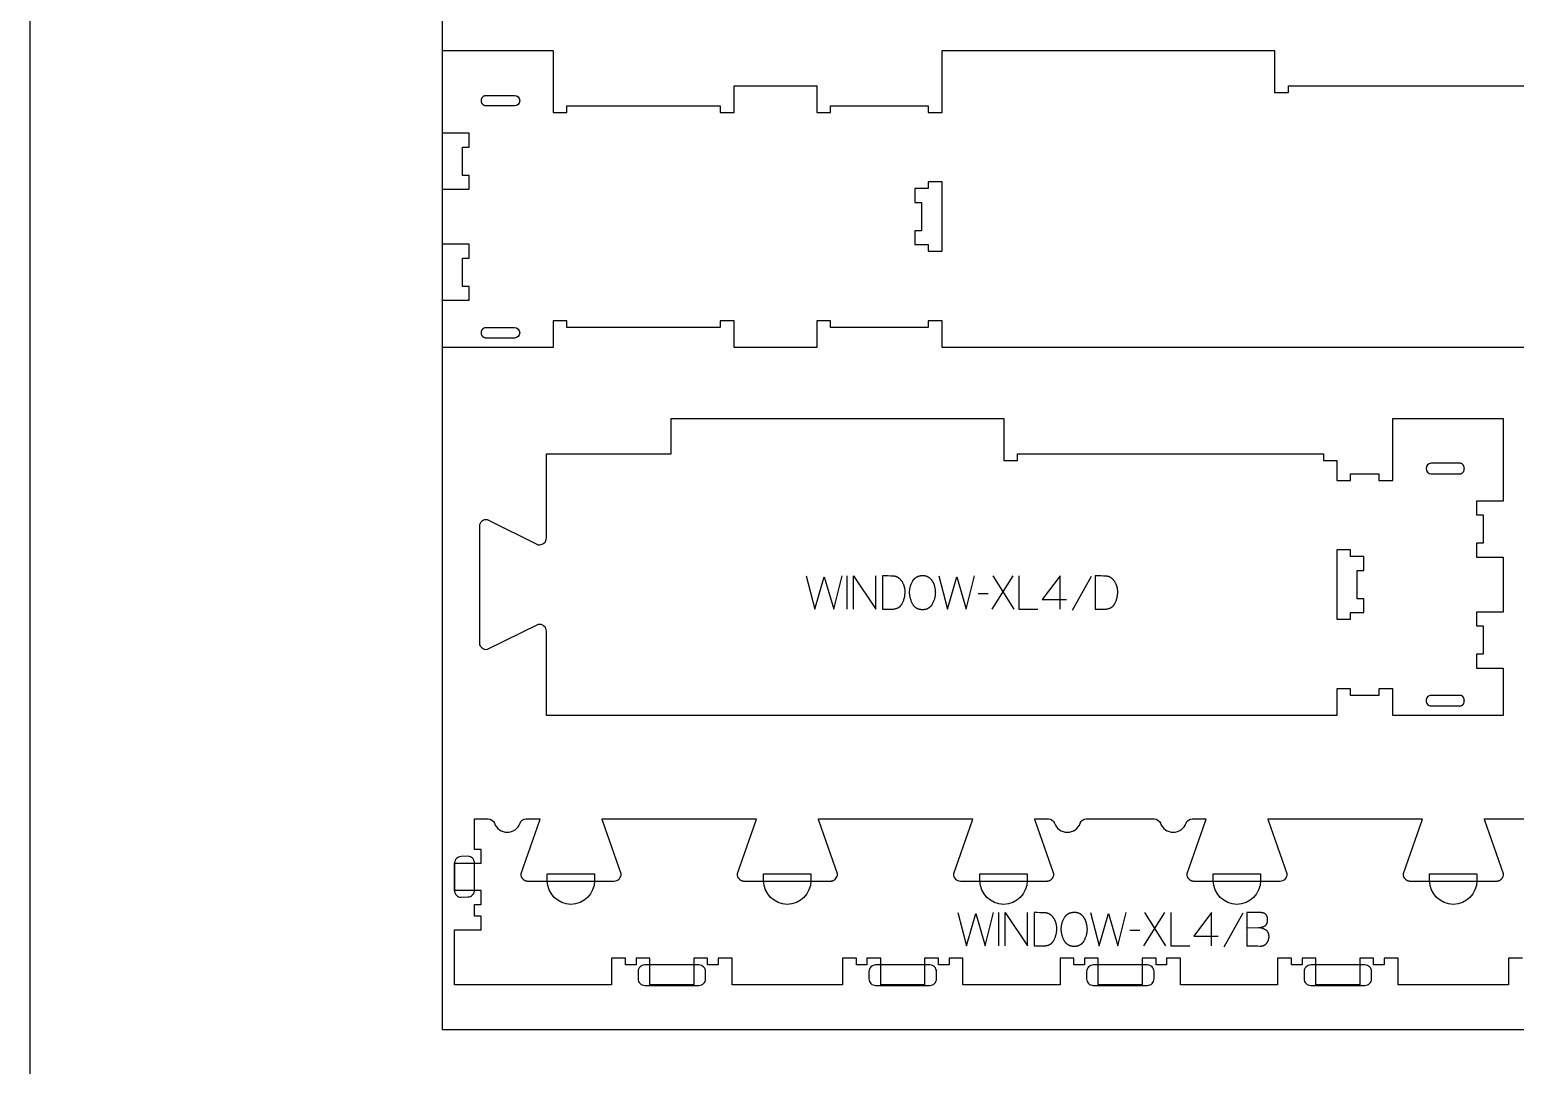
# Model space of a CAD drawing. Extents: x 0 to 4485, y 0 to 8771.
# Drawn here: x 0 to 1338, y 3731 to 4663 of the extents above; entities that cross this region are included whole.
import ezdxf

# ---------------------------------------------------------------- set-up
doc = ezdxf.new("R2010")
doc.units = 0
for name, color, linetype in [('0_SHEET_SPRUCEPLY_2440X122', 1, 'CONTINUOUS'), ('1_ANYTOOL_1MMDEEP_LABELS_S', 2, 'CONTINUOUS'), ('3_ANYTOOL_CUTTHROUGH_INSID', 4, 'CONTINUOUS'), ('4_ANYTOOL_CUTTHROUGH_OUTSI', 5, 'CONTINUOUS'), ('5_ANYTOOL_HALF_MILL_9MM_IN', 3, 'CONTINUOUS'), ('DONOTCUT', 7, 'CONTINUOUS')]:
    doc.layers.add(name, color=color, linetype=linetype)

msp = doc.modelspace()

# ---------------------------------------------------------------- linework, layer by layer
at = {"layer": '0_SHEET_SPRUCEPLY_2440X122'}
msp.add_lwpolyline([(371.7, 4982.6), (371.7, 3762.6), (2811.7, 3762.6), (2811.7, 4982.6)], close=True, dxfattribs=at)
at = {"layer": '1_ANYTOOL_1MMDEEP_LABELS_S', "color": 2}
for points in [[(699.6, 4171.2), (707.3, 4141.2), (715.8, 4170.3), (724.3, 4141.2), (731.8, 4171.2)], [(736.1, 4171.2), (736.1, 4141.2)], [(742.1, 4141.2), (742.1, 4171.2), (762.2, 4141.2), (762.2, 4171.2)], [(819, 4171.2), (826.7, 4141.2), (835.2, 4170.3), (843.7, 4141.2), (851.2, 4171.2)], [(885.7, 4171.2), (866.8, 4141.2)], [(887, 4141.2), (868, 4171.2)], [(891.2, 4171.2), (891.2, 4141.2), (908.3, 4141.2)], [(928.2, 4141.2), (928.2, 4171.3), (912.2, 4149.9)], [(956.4, 4170.8), (939.2, 4140)], [(863.4, 4155.1), (854.6, 4155)], [(912.2, 4149.9), (934, 4149.9)], [(836.2, 3868), (844, 3838), (852.4, 3867.1), (860.9, 3838), (868.4, 3868)], [(872.8, 3868), (872.8, 3838)], [(878.8, 3838), (878.8, 3868), (898.8, 3838), (898.8, 3868)], [(955.6, 3868), (963.4, 3838), (971.8, 3867.1), (980.3, 3838), (987.8, 3868)], [(1022.3, 3868), (1003.4, 3838)], [(1023.6, 3838), (1004.6, 3868)], [(1027.9, 3868), (1027.9, 3838), (1045, 3838)], [(1064.8, 3838), (1064.8, 3868.1), (1048.8, 3846.7)], [(1096.4, 3854.3), (1107, 3854.5), (1107.4, 3854.5), (1107.8, 3854.5), (1108.1, 3854.6), (1108.5, 3854.7), (1108.9, 3854.7), (1109.3, 3854.8), (1109.6, 3854.9), (1110, 3855), (1110.4, 3855.1), (1110.7, 3855.2), (1111.1, 3855.3), (1111.4, 3855.4), (1111.7, 3855.6), (1112.1, 3855.7), (1112.4, 3855.9), (1112.7, 3856), (1112.8, 3856.1), (1112.8, 3856.1), (1112.9, 3856.2), (1113, 3856.2), (1113.1, 3856.3), (1113.1, 3856.3), (1113.2, 3856.4), (1113.3, 3856.4), (1113.3, 3856.5), (1113.4, 3856.5), (1113.5, 3856.6), (1113.5, 3856.6), (1113.6, 3856.7), (1113.7, 3856.8), (1113.7, 3856.8), (1113.8, 3856.9), (1113.8, 3857), (1113.9, 3857), (1114, 3857.1), (1114, 3857.2), (1114.1, 3857.2), (1114.1, 3857.3), (1114.2, 3857.4), (1114.2, 3857.4), (1114.3, 3857.5), (1114.3, 3857.6), (1114.4, 3857.7), (1114.4, 3857.8), (1114.4, 3857.8), (1114.5, 3857.9), (1114.5, 3858), (1114.6, 3858.1), (1114.6, 3858.2), (1114.6, 3858.3), (1114.7, 3858.4), (1114.8, 3858.6), (1114.8, 3858.8), (1114.9, 3859), (1115, 3859.2), (1115, 3859.4), (1115, 3859.6), (1115.1, 3859.9), (1115.1, 3860.1), (1115.1, 3860.3), (1115.2, 3860.5), (1115.2, 3860.8), (1115.2, 3861), (1115.2, 3861.3), (1115.2, 3861.5), (1115.2, 3861.9), (1115.2, 3862.1), (1115.2, 3862.3), (1115.2, 3862.5), (1115.1, 3862.7), (1115.1, 3862.9), (1115.1, 3863.1), (1115.1, 3863.2), (1115, 3863.4), (1115, 3863.6), (1115, 3863.7), (1114.9, 3863.9), (1114.9, 3864.1), (1114.8, 3864.2), (1114.8, 3864.4), (1114.7, 3864.5), (1114.7, 3864.7), (1114.6, 3864.8), (1114.5, 3865), (1114.5, 3865.1), (1114.4, 3865.2), (1114.3, 3865.4), (1114.3, 3865.5), (1114.2, 3865.6), (1114.1, 3865.7), (1114, 3865.9), (1113.9, 3866), (1113.8, 3866.1), (1113.7, 3866.2), (1113.6, 3866.3), (1113.5, 3866.4), (1113.4, 3866.5), (1113.3, 3866.6), (1113.2, 3866.7), (1113.1, 3866.8), (1113, 3866.9), (1112.8, 3866.9), (1112.7, 3867), (1112.6, 3867.1), (1112.5, 3867.2), (1112.3, 3867.3), (1112.2, 3867.3), (1112, 3867.4), (1111.9, 3867.4), (1111.7, 3867.5), (1111.6, 3867.6), (1111.4, 3867.6), (1111.3, 3867.7), (1111.1, 3867.7), (1111, 3867.7), (1110.8, 3867.8), (1110.6, 3867.8), (1110.4, 3867.9), (1110.3, 3867.9), (1110.1, 3867.9), (1109.9, 3867.9), (1109.7, 3868), (1109.5, 3868), (1109.3, 3868), (1108.9, 3868), (1108.5, 3868), (1096.4, 3868)], [(1096.4, 3868), (1096.4, 3838), (1106.1, 3838), (1108.6, 3837.9), (1108.9, 3837.9), (1109.1, 3837.9), (1109.3, 3837.9), (1109.5, 3837.9), (1109.8, 3838), (1110, 3838), (1110.2, 3838), (1110.4, 3838), (1110.6, 3838.1), (1110.8, 3838.1), (1111, 3838.2), (1111.2, 3838.2), (1111.4, 3838.3), (1111.6, 3838.4), (1111.7, 3838.4), (1111.9, 3838.5), (1112.1, 3838.6), (1112.3, 3838.7), (1112.5, 3838.8), (1112.6, 3838.9), (1112.8, 3839), (1112.9, 3839.1), (1113.1, 3839.2), (1113.3, 3839.3), (1113.4, 3839.5), (1113.6, 3839.6), (1113.7, 3839.7), (1113.9, 3839.9), (1114, 3840), (1114.1, 3840.2), (1114.3, 3840.4), (1114.4, 3840.5), (1114.5, 3840.7), (1114.7, 3840.9), (1114.8, 3841), (1114.9, 3841.2), (1115, 3841.4), (1115.1, 3841.6), (1115.2, 3841.7), (1115.3, 3841.9), (1115.4, 3842.1), (1115.5, 3842.3), (1115.6, 3842.5), (1115.7, 3842.6), (1115.7, 3842.8), (1115.8, 3843), (1115.9, 3843.2), (1116, 3843.4), (1116, 3843.6), (1116.1, 3843.8), (1116.1, 3844), (1116.2, 3844.2), (1116.2, 3844.3), (1116.3, 3844.5), (1116.3, 3844.7), (1116.4, 3844.9), (1116.4, 3845.1), (1116.4, 3845.3), (1116.4, 3845.5), (1116.5, 3845.7), (1116.5, 3845.9), (1116.5, 3846.1), (1116.5, 3846.3), (1116.5, 3846.5), (1116.5, 3846.8), (1116.5, 3847), (1116.5, 3847.3), (1116.4, 3847.5), (1116.4, 3847.8), (1116.4, 3848), (1116.3, 3848.2), (1116.3, 3848.4), (1116.3, 3848.7), (1116.2, 3848.9), (1116.1, 3849.1), (1116.1, 3849.3), (1116, 3849.5), (1115.9, 3849.7), (1115.8, 3849.9), (1115.8, 3850), (1115.7, 3850.1), (1115.7, 3850.2), (1115.6, 3850.3), (1115.6, 3850.4), (1115.5, 3850.5), (1115.5, 3850.6), (1115.4, 3850.7), (1115.3, 3850.7), (1115.3, 3850.8), (1115.2, 3850.9), (1115.2, 3851), (1115.1, 3851.1), (1115, 3851.1), (1115, 3851.2), (1114.9, 3851.3), (1114.8, 3851.4), (1114.8, 3851.4), (1114.7, 3851.5), (1114.6, 3851.6), (1114.6, 3851.6), (1114.5, 3851.7), (1114.4, 3851.8), (1114.3, 3851.9), (1114.1, 3852), (1113.9, 3852.2), (1113.7, 3852.3), (1113.6, 3852.4), (1113.2, 3852.6), (1112.8, 3852.8), (1112.4, 3853), (1112.1, 3853.2), (1111.7, 3853.4), (1111.3, 3853.5), (1110.9, 3853.7), (1110.5, 3853.8), (1110, 3853.9), (1109.6, 3854), (1109.2, 3854.1), (1108.8, 3854.2), (1108.3, 3854.3), (1107.9, 3854.4), (1107.4, 3854.4), (1107, 3854.5)], [(1093, 3867.5), (1075.8, 3836.8)], [(1000, 3851.9), (991.2, 3851.8)], [(1048.8, 3846.7), (1070.6, 3846.7)]]:
    msp.add_lwpolyline(points, dxfattribs=at)
for points in [[(768.2, 4171.2), (768.2, 4141.2), (776.8, 4141.3), (777.2, 4141.3), (777.6, 4141.4), (778, 4141.4), (778.4, 4141.4), (778.7, 4141.5), (779.1, 4141.5), (779.5, 4141.6), (779.8, 4141.7), (780.2, 4141.8), (780.5, 4141.9), (780.9, 4142), (781.2, 4142.1), (781.5, 4142.2), (781.7, 4142.3), (781.8, 4142.3), (782, 4142.4), (782.1, 4142.5), (782.3, 4142.6), (782.4, 4142.6), (782.5, 4142.7), (782.7, 4142.8), (782.8, 4142.9), (783, 4143), (783.1, 4143.1), (783.2, 4143.1), (783.4, 4143.2), (783.5, 4143.3), (783.6, 4143.4), (783.8, 4143.5), (783.9, 4143.6), (784, 4143.7), (784.1, 4143.8), (784.2, 4144), (784.4, 4144.1), (784.5, 4144.2), (784.6, 4144.3), (784.7, 4144.4), (784.8, 4144.5), (784.9, 4144.7), (785, 4144.8), (785.1, 4144.9), (785.2, 4145.1), (785.3, 4145.2), (785.4, 4145.3), (785.5, 4145.5), (785.7, 4145.8), (785.9, 4146), (786, 4146.3), (786.3, 4147), (786.6, 4147.6), (786.9, 4148.2), (787.2, 4148.9), (787.4, 4149.5), (787.6, 4150.1), (787.8, 4150.8), (788, 4151.5), (788.1, 4152.1), (788.3, 4152.8), (788.4, 4153.5), (788.5, 4154.2), (788.5, 4154.8), (788.6, 4155.5), (788.6, 4156.2), (788.6, 4156.9), (788.6, 4157.5), (788.6, 4158.1), (788.6, 4158.7), (788.5, 4159.3), (788.4, 4159.9), (788.3, 4160.1), (788.3, 4160.4), (788.2, 4160.7), (788.2, 4161), (788.1, 4161.3), (788, 4161.5), (787.9, 4161.8), (787.9, 4162.1), (787.8, 4162.4), (787.7, 4162.6), (787.6, 4162.9), (787.5, 4163.2), (787.4, 4163.4), (787.2, 4163.7), (787, 4164.2), (786.7, 4164.7), (786.5, 4165.3), (786.2, 4165.8), (786, 4166.1), (785.8, 4166.4), (785.6, 4166.7), (785.4, 4166.9), (785.1, 4167.2), (784.9, 4167.5), (784.7, 4167.7), (784.5, 4168), (784.3, 4168.2), (784.1, 4168.4), (783.8, 4168.6), (783.6, 4168.8), (783.4, 4169), (783.1, 4169.2), (782.9, 4169.4), (782.6, 4169.5), (782.4, 4169.7), (782.1, 4169.9), (781.9, 4170), (781.6, 4170.1), (781.4, 4170.2), (781.1, 4170.4), (780.8, 4170.5), (780.5, 4170.6), (780.3, 4170.6), (780, 4170.7), (779.7, 4170.8), (779.4, 4170.8), (779.1, 4170.9), (778.8, 4170.9), (778.5, 4170.9), (778.2, 4171), (775.8, 4171.1), (773.3, 4171.2), (770.8, 4171.2)], [(804.7, 4171.6), (805.1, 4171.6), (805.4, 4171.6), (805.8, 4171.5), (806.2, 4171.5), (806.3, 4171.5), (806.5, 4171.4), (806.7, 4171.4), (806.8, 4171.4), (807, 4171.3), (807.2, 4171.3), (807.3, 4171.3), (807.5, 4171.2), (807.6, 4171.2), (807.8, 4171.1), (808, 4171.1), (808.1, 4171), (808.3, 4171), (808.4, 4170.9), (808.6, 4170.8), (808.7, 4170.8), (808.8, 4170.7), (809, 4170.6), (809.1, 4170.5), (809.3, 4170.5), (809.4, 4170.4), (809.5, 4170.3), (809.7, 4170.2), (809.8, 4170.1), (810.1, 4169.9), (810.3, 4169.7), (810.6, 4169.5), (810.8, 4169.3), (811, 4169.1), (811.3, 4168.9), (811.5, 4168.7), (811.7, 4168.4), (811.9, 4168.2), (812.1, 4168), (812.3, 4167.7), (812.5, 4167.4), (812.7, 4167.2), (812.9, 4166.9), (813.1, 4166.6), (813.3, 4166.4), (813.4, 4166.1), (813.6, 4165.8), (813.7, 4165.5), (813.9, 4165.2), (814, 4164.9), (814.2, 4164.6), (814.3, 4164.3), (814.4, 4164), (814.5, 4163.7), (814.7, 4163.3), (814.8, 4163), (814.9, 4162.7), (815, 4162.4), (815.1, 4162), (815.2, 4161.7), (815.2, 4161.3), (815.4, 4160.7), (815.5, 4160), (815.6, 4159.3), (815.7, 4158.7), (815.8, 4158), (815.8, 4157.4), (815.8, 4156.7), (815.9, 4156.1), (815.8, 4155.4), (815.8, 4154.8), (815.8, 4154.2), (815.7, 4153.5), (815.6, 4152.9), (815.5, 4152.3), (815.3, 4151.6), (815.2, 4151), (815, 4150.3), (814.8, 4149.7), (814.5, 4149.1), (814.3, 4148.4), (814, 4147.8), (813.7, 4147.2), (813.4, 4146.5), (813.1, 4145.9), (812.9, 4145.6), (812.7, 4145.3), (812.5, 4145), (812.3, 4144.7), (812.1, 4144.4), (811.9, 4144.1), (811.7, 4143.9), (811.5, 4143.6), (811.4, 4143.5), (811.3, 4143.4), (811.2, 4143.3), (811, 4143.2), (810.9, 4143.1), (810.8, 4143), (810.7, 4142.9), (810.6, 4142.8), (810.4, 4142.7), (810.3, 4142.6), (810.2, 4142.5), (810.1, 4142.4), (809.9, 4142.3), (809.8, 4142.2), (809.7, 4142.1), (809.5, 4142.1), (809.4, 4142), (809.3, 4141.9), (809.1, 4141.8), (809, 4141.8), (808.8, 4141.7), (808.7, 4141.6), (808.5, 4141.6), (808.4, 4141.5), (808.2, 4141.4), (808.1, 4141.4), (807.9, 4141.3), (807.8, 4141.3), (807.5, 4141.2), (807.1, 4141.1), (806.8, 4141), (806.5, 4141), (806.2, 4140.9), (805.8, 4140.9), (805.5, 4140.8), (805.1, 4140.8), (804.7, 4140.8), (804.4, 4140.8), (804, 4140.8), (803.6, 4140.8), (803.2, 4140.8), (802.9, 4140.9), (802.5, 4140.9), (802.2, 4141), (801.8, 4141), (801.5, 4141.1), (801.2, 4141.2), (800.8, 4141.3), (800.7, 4141.3), (800.5, 4141.4), (800.4, 4141.4), (800.2, 4141.5), (800.1, 4141.6), (799.9, 4141.6), (799.8, 4141.7), (799.6, 4141.8), (799.5, 4141.8), (799.3, 4141.9), (799.2, 4142), (799, 4142.1), (798.9, 4142.2), (798.8, 4142.2), (798.6, 4142.3), (798.5, 4142.4), (798.4, 4142.5), (798.2, 4142.6), (798.1, 4142.7), (798, 4142.8), (797.9, 4142.9), (797.7, 4143), (797.6, 4143.1), (797.5, 4143.2), (797.4, 4143.3), (797.3, 4143.5), (797.1, 4143.6), (797, 4143.7), (796.9, 4143.8), (796.8, 4143.9), (796.6, 4144.2), (796.4, 4144.5), (796.2, 4144.7), (796, 4145), (795.8, 4145.3), (795.6, 4145.6), (795.4, 4146), (795.1, 4146.6), (794.8, 4147.3), (794.5, 4147.9), (794.2, 4148.6), (794, 4149.2), (793.7, 4149.9), (793.5, 4150.5), (793.4, 4151.2), (793.2, 4151.8), (793.1, 4152.5), (792.9, 4153.1), (792.8, 4153.8), (792.8, 4154.4), (792.7, 4155.1), (792.7, 4155.7), (792.7, 4156.4), (792.7, 4157.1), (792.7, 4157.8), (792.8, 4158.4), (792.8, 4159.1), (792.9, 4159.8), (793.1, 4160.4), (793.2, 4161.1), (793.4, 4161.8), (793.6, 4162.4), (793.8, 4163), (794, 4163.7), (794.3, 4164.3), (794.6, 4164.9), (794.9, 4165.6), (795.2, 4166.2), (795.6, 4166.8), (795.7, 4167.1), (795.9, 4167.4), (796.1, 4167.6), (796.3, 4167.9), (796.5, 4168.2), (796.8, 4168.4), (797, 4168.6), (797.2, 4168.9), (797.3, 4169), (797.5, 4169.1), (797.6, 4169.2), (797.7, 4169.3), (797.8, 4169.4), (797.9, 4169.5), (798.1, 4169.6), (798.2, 4169.7), (798.3, 4169.8), (798.5, 4169.9), (798.6, 4170), (798.7, 4170.1), (798.9, 4170.1), (799, 4170.2), (799.2, 4170.3), (799.3, 4170.4), (799.4, 4170.5), (799.6, 4170.5), (799.9, 4170.7), (800.2, 4170.8), (800.5, 4170.9), (800.8, 4171), (801.1, 4171.1), (801.5, 4171.2), (801.8, 4171.3), (802.1, 4171.4), (802.5, 4171.4), (802.8, 4171.5), (803.2, 4171.5), (803.6, 4171.5), (803.9, 4171.6), (804.3, 4171.6)], [(959.8, 4171.2), (959.8, 4141.2), (968.3, 4141.3), (968.7, 4141.3), (969.2, 4141.4), (969.5, 4141.4), (969.9, 4141.4), (970.3, 4141.5), (970.7, 4141.5), (971.1, 4141.6), (971.4, 4141.7), (971.8, 4141.8), (972.1, 4141.9), (972.4, 4142), (972.8, 4142.1), (973.1, 4142.2), (973.2, 4142.3), (973.4, 4142.3), (973.5, 4142.4), (973.7, 4142.5), (973.8, 4142.6), (974, 4142.6), (974.1, 4142.7), (974.3, 4142.8), (974.4, 4142.9), (974.5, 4143), (974.7, 4143.1), (974.8, 4143.1), (974.9, 4143.2), (975.1, 4143.3), (975.2, 4143.4), (975.3, 4143.5), (975.4, 4143.6), (975.6, 4143.7), (975.7, 4143.8), (975.8, 4144), (975.9, 4144.1), (976, 4144.2), (976.1, 4144.3), (976.3, 4144.4), (976.4, 4144.5), (976.5, 4144.7), (976.6, 4144.8), (976.7, 4144.9), (976.8, 4145.1), (976.9, 4145.2), (977, 4145.3), (977.1, 4145.5), (977.3, 4145.8), (977.4, 4146), (977.6, 4146.3), (977.9, 4147), (978.2, 4147.6), (978.5, 4148.2), (978.7, 4148.9), (979, 4149.5), (979.2, 4150.1), (979.4, 4150.8), (979.6, 4151.5), (979.7, 4152.1), (979.8, 4152.8), (980, 4153.5), (980, 4154.2), (980.1, 4154.8), (980.2, 4155.5), (980.2, 4156.2), (980.2, 4156.9), (980.2, 4157.5), (980.2, 4158.1), (980.1, 4158.7), (980.1, 4159.3), (980, 4159.9), (979.9, 4160.1), (979.9, 4160.4), (979.8, 4160.7), (979.7, 4161), (979.7, 4161.3), (979.6, 4161.5), (979.5, 4161.8), (979.4, 4162.1), (979.3, 4162.4), (979.2, 4162.6), (979.1, 4162.9), (979, 4163.2), (978.9, 4163.4), (978.8, 4163.7), (978.6, 4164.2), (978.3, 4164.7), (978, 4165.3), (977.7, 4165.8), (977.5, 4166.1), (977.3, 4166.4), (977.1, 4166.7), (976.9, 4166.9), (976.7, 4167.2), (976.5, 4167.5), (976.3, 4167.7), (976.1, 4168), (975.9, 4168.2), (975.6, 4168.4), (975.4, 4168.6), (975.2, 4168.8), (974.9, 4169), (974.7, 4169.2), (974.4, 4169.4), (974.2, 4169.5), (974, 4169.7), (973.7, 4169.9), (973.4, 4170), (973.2, 4170.1), (972.9, 4170.2), (972.7, 4170.4), (972.4, 4170.5), (972.1, 4170.6), (971.8, 4170.6), (971.6, 4170.7), (971.3, 4170.8), (971, 4170.8), (970.7, 4170.9), (970.4, 4170.9), (970.1, 4170.9), (969.8, 4171), (967.4, 4171.1), (964.9, 4171.2), (962.4, 4171.2)], [(904.9, 3868), (904.9, 3838), (913.4, 3838.1), (913.8, 3838.1), (914.2, 3838.1), (914.6, 3838.2), (915, 3838.2), (915.4, 3838.2), (915.7, 3838.3), (916.1, 3838.4), (916.5, 3838.4), (916.8, 3838.5), (917.1, 3838.6), (917.5, 3838.7), (917.8, 3838.8), (918.1, 3839), (918.3, 3839), (918.4, 3839.1), (918.6, 3839.2), (918.7, 3839.2), (918.9, 3839.3), (919, 3839.4), (919.2, 3839.5), (919.3, 3839.6), (919.4, 3839.6), (919.6, 3839.7), (919.7, 3839.8), (919.9, 3839.9), (920, 3840), (920.1, 3840.1), (920.2, 3840.2), (920.4, 3840.3), (920.5, 3840.4), (920.6, 3840.5), (920.7, 3840.6), (920.9, 3840.7), (921, 3840.8), (921.1, 3841), (921.2, 3841.1), (921.3, 3841.2), (921.4, 3841.3), (921.5, 3841.4), (921.6, 3841.6), (921.7, 3841.7), (921.8, 3841.8), (921.9, 3842), (922, 3842.1), (922.1, 3842.2), (922.3, 3842.5), (922.5, 3842.8), (922.6, 3843.1), (923, 3843.7), (923.3, 3844.4), (923.5, 3845), (923.8, 3845.6), (924, 3846.3), (924.2, 3846.9), (924.4, 3847.6), (924.6, 3848.2), (924.8, 3848.9), (924.9, 3849.6), (925, 3850.2), (925.1, 3850.9), (925.2, 3851.6), (925.2, 3852.3), (925.2, 3853), (925.3, 3853.7), (925.2, 3854.3), (925.2, 3854.9), (925.2, 3855.5), (925.1, 3856.1), (925, 3856.6), (925, 3856.9), (924.9, 3857.2), (924.8, 3857.5), (924.8, 3857.8), (924.7, 3858), (924.6, 3858.3), (924.6, 3858.6), (924.5, 3858.9), (924.4, 3859.1), (924.3, 3859.4), (924.2, 3859.7), (924.1, 3859.9), (924, 3860.2), (923.9, 3860.5), (923.6, 3861), (923.4, 3861.5), (923.1, 3862), (922.8, 3862.5), (922.6, 3862.8), (922.4, 3863.1), (922.2, 3863.4), (922, 3863.7), (921.8, 3864), (921.6, 3864.2), (921.3, 3864.5), (921.1, 3864.7), (920.9, 3865), (920.7, 3865.2), (920.4, 3865.4), (920.2, 3865.6), (920, 3865.8), (919.7, 3866), (919.5, 3866.2), (919.2, 3866.3), (919, 3866.5), (918.7, 3866.6), (918.5, 3866.8), (918.2, 3866.9), (918, 3867), (917.7, 3867.1), (917.4, 3867.2), (917.2, 3867.3), (916.9, 3867.4), (916.6, 3867.5), (916.3, 3867.5), (916, 3867.6), (915.8, 3867.7), (915.5, 3867.7), (915.2, 3867.7), (914.9, 3867.7), (912.4, 3867.8), (909.9, 3867.9), (907.4, 3868)], [(941.3, 3868.4), (941.7, 3868.4), (942.1, 3868.3), (942.4, 3868.3), (942.8, 3868.3), (942.9, 3868.2), (943.1, 3868.2), (943.3, 3868.2), (943.4, 3868.2), (943.6, 3868.1), (943.8, 3868.1), (943.9, 3868), (944.1, 3868), (944.3, 3867.9), (944.4, 3867.9), (944.6, 3867.8), (944.7, 3867.8), (944.9, 3867.7), (945, 3867.7), (945.2, 3867.6), (945.3, 3867.5), (945.5, 3867.5), (945.6, 3867.4), (945.7, 3867.3), (945.9, 3867.2), (946, 3867.1), (946.2, 3867.1), (946.3, 3867), (946.4, 3866.9), (946.7, 3866.7), (946.9, 3866.5), (947.2, 3866.3), (947.4, 3866.1), (947.7, 3865.9), (947.9, 3865.7), (948.1, 3865.4), (948.3, 3865.2), (948.6, 3865), (948.8, 3864.7), (949, 3864.5), (949.2, 3864.2), (949.3, 3864), (949.5, 3863.7), (949.7, 3863.4), (949.9, 3863.1), (950, 3862.8), (950.2, 3862.6), (950.4, 3862.3), (950.5, 3862), (950.6, 3861.7), (950.8, 3861.4), (950.9, 3861.1), (951, 3860.7), (951.2, 3860.4), (951.3, 3860.1), (951.4, 3859.8), (951.5, 3859.5), (951.6, 3859.1), (951.7, 3858.8), (951.8, 3858.5), (951.8, 3858.1), (952, 3857.4), (952.1, 3856.8), (952.2, 3856.1), (952.3, 3855.4), (952.4, 3854.8), (952.4, 3854.1), (952.5, 3853.5), (952.5, 3852.8), (952.5, 3852.2), (952.4, 3851.6), (952.4, 3850.9), (952.3, 3850.3), (952.2, 3849.7), (952.1, 3849), (951.9, 3848.4), (951.8, 3847.7), (951.6, 3847.1), (951.4, 3846.5), (951.2, 3845.8), (950.9, 3845.2), (950.6, 3844.6), (950.4, 3843.9), (950, 3843.3), (949.7, 3842.6), (949.5, 3842.3), (949.3, 3842), (949.2, 3841.7), (949, 3841.5), (948.8, 3841.2), (948.6, 3840.9), (948.3, 3840.7), (948.1, 3840.4), (948, 3840.3), (947.9, 3840.2), (947.8, 3840.1), (947.7, 3840), (947.5, 3839.8), (947.4, 3839.7), (947.3, 3839.6), (947.2, 3839.5), (947.1, 3839.4), (946.9, 3839.3), (946.8, 3839.2), (946.7, 3839.2), (946.5, 3839.1), (946.4, 3839), (946.3, 3838.9), (946.1, 3838.8), (946, 3838.7), (945.9, 3838.7), (945.7, 3838.6), (945.6, 3838.5), (945.4, 3838.5), (945.3, 3838.4), (945.1, 3838.3), (945, 3838.3), (944.9, 3838.2), (944.7, 3838.1), (944.5, 3838.1), (944.4, 3838), (944.1, 3837.9), (943.8, 3837.9), (943.4, 3837.8), (943.1, 3837.7), (942.8, 3837.7), (942.4, 3837.6), (942.1, 3837.6), (941.7, 3837.6), (941.4, 3837.6), (941, 3837.5), (940.6, 3837.6), (940.2, 3837.6), (939.9, 3837.6), (939.5, 3837.6), (939.1, 3837.7), (938.8, 3837.7), (938.4, 3837.8), (938.1, 3837.9), (937.8, 3838), (937.5, 3838.1), (937.3, 3838.1), (937.1, 3838.2), (937, 3838.2), (936.8, 3838.3), (936.7, 3838.3), (936.5, 3838.4), (936.4, 3838.5), (936.2, 3838.5), (936.1, 3838.6), (935.9, 3838.7), (935.8, 3838.8), (935.7, 3838.8), (935.5, 3838.9), (935.4, 3839), (935.3, 3839.1), (935.1, 3839.2), (935, 3839.3), (934.9, 3839.4), (934.7, 3839.5), (934.6, 3839.6), (934.5, 3839.7), (934.4, 3839.8), (934.2, 3839.9), (934.1, 3840), (934, 3840.1), (933.9, 3840.2), (933.8, 3840.3), (933.6, 3840.5), (933.5, 3840.6), (933.4, 3840.7), (933.2, 3841), (933, 3841.2), (932.8, 3841.5), (932.6, 3841.8), (932.4, 3842.1), (932.2, 3842.4), (932, 3842.7), (931.7, 3843.4), (931.4, 3844), (931.1, 3844.7), (930.8, 3845.3), (930.6, 3846), (930.4, 3846.6), (930.2, 3847.3), (930, 3847.9), (929.8, 3848.6), (929.7, 3849.2), (929.6, 3849.9), (929.5, 3850.5), (929.4, 3851.2), (929.3, 3851.8), (929.3, 3852.5), (929.3, 3853.1), (929.3, 3853.8), (929.3, 3854.5), (929.4, 3855.2), (929.5, 3855.9), (929.6, 3856.6), (929.7, 3857.2), (929.8, 3857.9), (930, 3858.5), (930.2, 3859.2), (930.4, 3859.8), (930.7, 3860.5), (930.9, 3861.1), (931.2, 3861.7), (931.5, 3862.3), (931.8, 3862.9), (932.2, 3863.5), (932.4, 3863.8), (932.6, 3864.1), (932.7, 3864.4), (933, 3864.7), (933.2, 3864.9), (933.4, 3865.2), (933.6, 3865.4), (933.8, 3865.6), (933.9, 3865.8), (934.1, 3865.9), (934.2, 3866), (934.3, 3866.1), (934.4, 3866.2), (934.6, 3866.3), (934.7, 3866.4), (934.8, 3866.5), (934.9, 3866.6), (935.1, 3866.7), (935.2, 3866.7), (935.4, 3866.8), (935.5, 3866.9), (935.6, 3867), (935.8, 3867.1), (935.9, 3867.2), (936.1, 3867.2), (936.2, 3867.3), (936.5, 3867.4), (936.8, 3867.6), (937.1, 3867.7), (937.4, 3867.8), (937.7, 3867.9), (938.1, 3868), (938.4, 3868.1), (938.7, 3868.1), (939.1, 3868.2), (939.5, 3868.2), (939.8, 3868.3), (940.2, 3868.3), (940.6, 3868.3), (940.9, 3868.4)]]:
    msp.add_lwpolyline(points, close=True, dxfattribs=at)
at = {"layer": '3_ANYTOOL_CUTTHROUGH_INSID', "color": 4}
for points in [[(436.7, 4603.9, -1), (436.7, 4594.4), (411, 4594.4), (410.9, 4594.4), (410.8, 4594.4), (410.7, 4594.4), (410.6, 4594.4), (410.5, 4594.5), (410.4, 4594.5), (410.3, 4594.5), (410.2, 4594.5), (410.1, 4594.5), (410, 4594.6), (409.9, 4594.6), (409.8, 4594.6), (409.7, 4594.7), (409.6, 4594.7), (409.5, 4594.7), (409.4, 4594.8), (409.3, 4594.8), (409.2, 4594.9), (409.1, 4594.9), (409, 4595), (408.9, 4595), (408.9, 4595.1), (408.8, 4595.2), (408.7, 4595.2), (408.6, 4595.3), (408.5, 4595.4), (408.4, 4595.4), (408.4, 4595.5), (408.3, 4595.6), (408.2, 4595.7), (408.1, 4595.8), (408.1, 4595.9), (408, 4595.9), (407.9, 4596), (407.9, 4596.1), (407.8, 4596.2), (407.7, 4596.3), (407.7, 4596.4), (407.6, 4596.5), (407.6, 4596.6), (407.5, 4596.7), (407.5, 4596.8), (407.4, 4596.9), (407.4, 4597), (407.3, 4597.1), (407.3, 4597.2), (407.2, 4597.3), (407.2, 4597.4), (407.2, 4597.6), (407.1, 4597.7), (407.1, 4597.8), (407.1, 4597.9), (407.1, 4598), (407.1, 4598.1), (407, 4598.2), (407, 4598.3), (407, 4598.4), (407, 4598.5), (407, 4598.6), (407, 4598.7), (407, 4598.8), (407, 4599), (407, 4599.1), (407, 4599.2), (407, 4599.3), (407, 4599.4), (407, 4599.5), (407, 4599.6), (407, 4599.7), (407, 4599.8), (407, 4599.9), (407, 4600), (407, 4600.1), (407.1, 4600.2), (407.1, 4600.3), (407.1, 4600.5), (407.1, 4600.6), (407.1, 4600.7), (407.2, 4600.8), (407.2, 4600.9), (407.2, 4601), (407.3, 4601.1), (407.3, 4601.2), (407.4, 4601.3), (407.4, 4601.4), (407.5, 4601.5), (407.5, 4601.6), (407.6, 4601.7), (407.6, 4601.8), (407.7, 4601.9), (407.7, 4602), (407.8, 4602.1), (407.9, 4602.2), (407.9, 4602.3), (408, 4602.4), (408.1, 4602.5), (408.1, 4602.6), (408.2, 4602.7), (408.3, 4602.7), (408.4, 4602.8), (408.4, 4602.9), (408.5, 4603), (408.6, 4603), (408.7, 4603.1), (408.8, 4603.2), (408.9, 4603.2), (408.9, 4603.3), (409, 4603.4), (409.1, 4603.4), (409.2, 4603.5), (409.3, 4603.5), (409.4, 4603.6), (409.5, 4603.6), (409.6, 4603.6), (409.7, 4603.7), (409.8, 4603.7), (409.9, 4603.8), (410, 4603.8), (410.1, 4603.8), (410.2, 4603.8), (410.3, 4603.9), (410.4, 4603.9), (410.5, 4603.9), (410.6, 4603.9), (410.7, 4603.9), (410.8, 4603.9), (410.9, 4603.9), (411, 4603.9)], [(436.7, 4385.4), (411, 4385.4), (410.9, 4385.4), (410.8, 4385.4), (410.7, 4385.4), (410.6, 4385.4), (410.5, 4385.5), (410.4, 4385.5), (410.3, 4385.5), (410.2, 4385.5), (410.1, 4385.5), (410, 4385.6), (409.9, 4385.6), (409.8, 4385.6), (409.7, 4385.7), (409.6, 4385.7), (409.5, 4385.7), (409.4, 4385.8), (409.3, 4385.8), (409.2, 4385.9), (409.1, 4385.9), (409, 4386), (408.9, 4386), (408.9, 4386.1), (408.8, 4386.2), (408.7, 4386.2), (408.6, 4386.3), (408.5, 4386.4), (408.4, 4386.4), (408.4, 4386.5), (408.3, 4386.6), (408.2, 4386.7), (408.1, 4386.8), (408.1, 4386.9), (408, 4386.9), (407.9, 4387), (407.9, 4387.1), (407.8, 4387.2), (407.7, 4387.3), (407.7, 4387.4), (407.6, 4387.5), (407.6, 4387.6), (407.5, 4387.7), (407.5, 4387.8), (407.4, 4387.9), (407.4, 4388), (407.3, 4388.1), (407.3, 4388.2), (407.2, 4388.3), (407.2, 4388.4), (407.2, 4388.6), (407.1, 4388.7), (407.1, 4388.8), (407.1, 4388.9), (407.1, 4389), (407.1, 4389.1), (407, 4389.2), (407, 4389.3), (407, 4389.4), (407, 4389.5), (407, 4389.6), (407, 4389.7), (407, 4389.8), (407, 4390), (407, 4390.1), (407, 4390.2), (407, 4390.3), (407, 4390.4), (407, 4390.5), (407, 4390.6), (407, 4390.7), (407, 4390.8), (407, 4390.9), (407, 4391), (407, 4391.1), (407.1, 4391.2), (407.1, 4391.3), (407.1, 4391.5), (407.1, 4391.6), (407.1, 4391.7), (407.2, 4391.8), (407.2, 4391.9), (407.2, 4392), (407.3, 4392.1), (407.3, 4392.2), (407.4, 4392.3), (407.4, 4392.4), (407.5, 4392.5), (407.5, 4392.6), (407.6, 4392.7), (407.6, 4392.8), (407.7, 4392.9), (407.7, 4393), (407.8, 4393.1), (407.9, 4393.2), (407.9, 4393.3), (408, 4393.4), (408.1, 4393.5), (408.1, 4393.6), (408.2, 4393.7), (408.3, 4393.7), (408.4, 4393.8), (408.4, 4393.9), (408.5, 4394), (408.6, 4394), (408.7, 4394.1), (408.8, 4394.2), (408.9, 4394.2), (408.9, 4394.3), (409, 4394.4), (409.1, 4394.4), (409.2, 4394.5), (409.3, 4394.5), (409.4, 4394.6), (409.5, 4394.6), (409.6, 4394.6), (409.7, 4394.7), (409.8, 4394.7), (409.9, 4394.8), (410, 4394.8), (410.1, 4394.8), (410.2, 4394.8), (410.3, 4394.9), (410.4, 4394.9), (410.5, 4394.9), (410.6, 4394.9), (410.7, 4394.9), (410.8, 4394.9), (410.9, 4394.9), (411, 4394.9), (436.7, 4394.9, -1)], [(1262.7, 4272.6, 1), (1262.7, 4263.1), (1288.4, 4263.1), (1288.5, 4263.1), (1288.6, 4263.1), (1288.7, 4263.1), (1288.8, 4263.2), (1288.9, 4263.2), (1289, 4263.2), (1289.1, 4263.2), (1289.2, 4263.2), (1289.3, 4263.2), (1289.4, 4263.3), (1289.5, 4263.3), (1289.6, 4263.3), (1289.7, 4263.4), (1289.8, 4263.4), (1289.9, 4263.4), (1290, 4263.5), (1290.1, 4263.5), (1290.2, 4263.6), (1290.3, 4263.6), (1290.4, 4263.7), (1290.5, 4263.8), (1290.5, 4263.8), (1290.6, 4263.9), (1290.7, 4263.9), (1290.8, 4264), (1290.9, 4264.1), (1291, 4264.2), (1291, 4264.2), (1291.1, 4264.3), (1291.2, 4264.4), (1291.3, 4264.5), (1291.3, 4264.6), (1291.4, 4264.7), (1291.5, 4264.7), (1291.6, 4264.8), (1291.6, 4264.9), (1291.7, 4265), (1291.7, 4265.1), (1291.8, 4265.2), (1291.8, 4265.3), (1291.9, 4265.4), (1291.9, 4265.5), (1292, 4265.6), (1292, 4265.7), (1292.1, 4265.8), (1292.1, 4265.9), (1292.2, 4266.1), (1292.2, 4266.2), (1292.2, 4266.3), (1292.3, 4266.4), (1292.3, 4266.5), (1292.3, 4266.6), (1292.3, 4266.7), (1292.4, 4266.8), (1292.4, 4266.9), (1292.4, 4267), (1292.4, 4267.1), (1292.4, 4267.2), (1292.4, 4267.3), (1292.4, 4267.5), (1292.4, 4267.6), (1292.4, 4267.7), (1292.5, 4267.8), (1292.5, 4267.9), (1292.5, 4268), (1292.4, 4268.1), (1292.4, 4268.2), (1292.4, 4268.3), (1292.4, 4268.4), (1292.4, 4268.5), (1292.4, 4268.6), (1292.4, 4268.7), (1292.4, 4268.8), (1292.4, 4269), (1292.3, 4269.1), (1292.3, 4269.2), (1292.3, 4269.3), (1292.3, 4269.4), (1292.2, 4269.5), (1292.2, 4269.6), (1292.2, 4269.7), (1292.1, 4269.8), (1292.1, 4269.9), (1292, 4270), (1292, 4270.1), (1291.9, 4270.2), (1291.9, 4270.3), (1291.8, 4270.4), (1291.8, 4270.5), (1291.7, 4270.6), (1291.7, 4270.7), (1291.6, 4270.8), (1291.6, 4270.9), (1291.5, 4271), (1291.4, 4271.1), (1291.3, 4271.2), (1291.3, 4271.3), (1291.2, 4271.4), (1291.1, 4271.4), (1291, 4271.5), (1291, 4271.6), (1290.9, 4271.7), (1290.8, 4271.8), (1290.7, 4271.8), (1290.6, 4271.9), (1290.5, 4272), (1290.5, 4272), (1290.4, 4272.1), (1290.3, 4272.1), (1290.2, 4272.2), (1290.1, 4272.2), (1290, 4272.3), (1289.9, 4272.3), (1289.8, 4272.4), (1289.7, 4272.4), (1289.6, 4272.4), (1289.5, 4272.5), (1289.4, 4272.5), (1289.3, 4272.5), (1289.2, 4272.5), (1289.1, 4272.6), (1289, 4272.6), (1288.9, 4272.6), (1288.8, 4272.6), (1288.7, 4272.6), (1288.6, 4272.6), (1288.5, 4272.6), (1288.4, 4272.6)], [(1262.7, 4054.1), (1288.4, 4054.1), (1288.5, 4054.1), (1288.6, 4054.1), (1288.7, 4054.1), (1288.8, 4054.2), (1288.9, 4054.2), (1289, 4054.2), (1289.1, 4054.2), (1289.2, 4054.2), (1289.3, 4054.2), (1289.4, 4054.3), (1289.5, 4054.3), (1289.6, 4054.3), (1289.7, 4054.4), (1289.8, 4054.4), (1289.9, 4054.4), (1290, 4054.5), (1290.1, 4054.5), (1290.2, 4054.6), (1290.3, 4054.6), (1290.4, 4054.7), (1290.5, 4054.8), (1290.5, 4054.8), (1290.6, 4054.9), (1290.7, 4054.9), (1290.8, 4055), (1290.9, 4055.1), (1291, 4055.2), (1291, 4055.2), (1291.1, 4055.3), (1291.2, 4055.4), (1291.3, 4055.5), (1291.3, 4055.6), (1291.4, 4055.7), (1291.5, 4055.7), (1291.6, 4055.8), (1291.6, 4055.9), (1291.7, 4056), (1291.7, 4056.1), (1291.8, 4056.2), (1291.8, 4056.3), (1291.9, 4056.4), (1291.9, 4056.5), (1292, 4056.6), (1292, 4056.7), (1292.1, 4056.8), (1292.1, 4056.9), (1292.2, 4057.1), (1292.2, 4057.2), (1292.2, 4057.3), (1292.3, 4057.4), (1292.3, 4057.5), (1292.3, 4057.6), (1292.3, 4057.7), (1292.4, 4057.8), (1292.4, 4057.9), (1292.4, 4058), (1292.4, 4058.1), (1292.4, 4058.2), (1292.4, 4058.3), (1292.4, 4058.5), (1292.4, 4058.6), (1292.4, 4058.7), (1292.5, 4058.8), (1292.5, 4058.9), (1292.5, 4059), (1292.4, 4059.1), (1292.4, 4059.2), (1292.4, 4059.3), (1292.4, 4059.4), (1292.4, 4059.5), (1292.4, 4059.6), (1292.4, 4059.7), (1292.4, 4059.8), (1292.4, 4060), (1292.3, 4060.1), (1292.3, 4060.2), (1292.3, 4060.3), (1292.3, 4060.4), (1292.2, 4060.5), (1292.2, 4060.6), (1292.2, 4060.7), (1292.1, 4060.8), (1292.1, 4060.9), (1292, 4061), (1292, 4061.1), (1291.9, 4061.2), (1291.9, 4061.3), (1291.8, 4061.4), (1291.8, 4061.5), (1291.7, 4061.6), (1291.7, 4061.7), (1291.6, 4061.8), (1291.6, 4061.9), (1291.5, 4062), (1291.4, 4062.1), (1291.3, 4062.2), (1291.3, 4062.3), (1291.2, 4062.4), (1291.1, 4062.4), (1291, 4062.5), (1291, 4062.6), (1290.9, 4062.7), (1290.8, 4062.8), (1290.7, 4062.8), (1290.6, 4062.9), (1290.5, 4063), (1290.5, 4063), (1290.4, 4063.1), (1290.3, 4063.1), (1290.2, 4063.2), (1290.1, 4063.2), (1290, 4063.3), (1289.9, 4063.3), (1289.8, 4063.4), (1289.7, 4063.4), (1289.6, 4063.4), (1289.5, 4063.5), (1289.4, 4063.5), (1289.3, 4063.5), (1289.2, 4063.5), (1289.1, 4063.6), (1289, 4063.6), (1288.9, 4063.6), (1288.8, 4063.6), (1288.7, 4063.6), (1288.6, 4063.6), (1288.5, 4063.6), (1288.4, 4063.6), (1262.7, 4063.6, 0.414214), (1258, 4058.9, 0.414214)]]:
    msp.add_lwpolyline(points, format="xyb", close=True, dxfattribs=at)
for points in [[(822, 4526), (809.5, 4526), (809.5, 4520), (797.5, 4520), (797.5, 4507.5), (803.5, 4507.5), (803.5, 4482), (797.5, 4482), (797.5, 4469.5), (809.5, 4469.5), (809.5, 4463.5), (822, 4463.5)], [(1177.7, 4132.2), (1190, 4132.2), (1190, 4138.2), (1202, 4138.2), (1202, 4150.7), (1196, 4150.7), (1196, 4176.2), (1202, 4176.2), (1202, 4188.7), (1190, 4188.7), (1190, 4194.7), (1177.5, 4194.7), (1177.5, 4132.2)]]:
    msp.add_lwpolyline(points, close=True, dxfattribs=at)
at = {"layer": '4_ANYTOOL_CUTTHROUGH_OUTSI', "color": 5}
msp.add_lwpolyline([(1421.7, 4377), (1121.5, 4377), (1121.5, 4376.9), (822, 4376.9), (822, 4400.9), (809.5, 4400.9), (809.5, 4394.9), (721.5, 4394.9), (721.5, 4400.9), (709, 4400.9), (709, 4376.9), (634.5, 4376.9), (634.5, 4400.9), (622, 4400.9), (622, 4394.9), (484, 4394.9), (484, 4400.9), (471.5, 4400.9), (471.5, 4376.9), (372, 4376.9), (372, 4419.4), (396, 4419.4), (396, 4431.9), (390, 4431.9), (390, 4457.4), (396, 4457.4), (396, 4469.9), (372, 4469.9), (372, 4519.4), (396, 4519.4), (396, 4531.9), (390, 4531.9), (390, 4557.4), (396, 4557.4), (396, 4569.9), (372, 4569.9), (372, 4644.4), (471.5, 4644.4), (471.5, 4588.7), (471.5, 4588.4), (484, 4588.4), (484, 4594.4), (521.7, 4594.4), (622, 4594.4), (622, 4588.4), (634.5, 4588.4), (634.5, 4612.4), (709, 4612.4), (709, 4588.4), (721.5, 4588.4), (721.5, 4594.4), (809.5, 4594.4), (809.5, 4588.4), (822, 4588.4), (822, 4644.4), (1121.5, 4644.4), (1121.5, 4606.5), (1134, 4606.5), (1134, 4612.5), (1409.5, 4612.5)], dxfattribs=at)
msp.add_lwpolyline([(578, 4281.4), (578, 4313.1), (877.5, 4313.1), (877.5, 4275.1), (890, 4275.1), (890, 4281.1), (1165.5, 4281.1), (1165.5, 4275.1), (1177.5, 4275.1), (1177.5, 4257.1), (1190, 4257.1), (1190, 4263.1), (1215.5, 4263.1), (1215.5, 4257.1), (1228, 4257.1), (1228, 4257.4), (1228, 4313.1), (1327.5, 4313.1), (1327.5, 4238.6), (1303.5, 4238.6), (1303.5, 4226.1), (1309.5, 4226.1), (1309.5, 4200.6), (1303.5, 4200.6), (1303.5, 4188.1), (1327.5, 4188.1), (1327.5, 4138.6), (1303.5, 4138.6), (1303.5, 4126.1), (1309.5, 4126.1), (1309.5, 4100.6), (1303.5, 4100.6), (1303.5, 4088.1), (1327.5, 4088.1), (1327.5, 4045.6), (1228, 4045.6), (1228, 4069.6), (1215.5, 4069.6), (1215.5, 4069.4), (1215.5, 4063.6), (1190, 4063.6), (1190, 4069.6), (1177.5, 4069.6), (1177.5, 4069.4), (1177.5, 4045.6), (877.7, 4045.6), (465.5, 4045.6), (465.5, 4121.3), (465.5, 4121.3, 0.463455), (458.2, 4127.5), (458.1, 4127.5), (458.1, 4127.4), (412.1, 4104.8), (412.1, 4104.8, -0.461531), (405.5, 4110.5), (405.5, 4216.3, -0.220464), (407.5, 4220.7, -0.218803), (412.1, 4222), (458.1, 4199.3), (458.1, 4199.3), (458.2, 4199.3), (458.2, 4199.3, 0.463455), (465.5, 4205.5), (465.5, 4281.1), (578, 4281.1), (578, 4281.4)], format="xyb", close=True, dxfattribs=at)
msp.add_lwpolyline([(1344.7, 3826.9), (1332.2, 3826.9), (1332.2, 3826.7), (1332.2, 3802.9), (1232.7, 3802.9), (1232.7, 3826.7), (1232.7, 3826.9), (1220.2, 3826.9), (1220.2, 3820.9), (1210.7, 3820.9), (1210.7, 3826.9), (1198.2, 3826.9), (1198.2, 3826.7), (1198.2, 3802.9), (1158.7, 3802.9), (1158.7, 3826.7), (1158.7, 3826.9), (1146.2, 3826.9), (1146.2, 3820.9), (1136.7, 3820.9), (1136.7, 3826.9), (1124.2, 3826.9), (1124.2, 3802.9), (1036.7, 3802.9), (1036.7, 3826.7), (1036.7, 3826.9), (1024.2, 3826.9), (1024.2, 3820.9), (1014.7, 3820.9), (1014.7, 3826.9), (1002.2, 3826.9), (1002.2, 3826.7), (1002.2, 3802.9), (962.7, 3802.9), (962.7, 3826.7), (962.7, 3826.9), (950.2, 3826.9), (950.2, 3820.9), (940.7, 3820.9), (940.7, 3826.9), (928.2, 3826.9), (928.2, 3826.7), (928.2, 3802.9), (840.7, 3802.9), (840.7, 3826.7), (840.7, 3826.9), (828.2, 3826.9), (828.2, 3820.9), (818.7, 3820.9), (818.7, 3826.9), (806.2, 3826.9), (806.2, 3826.7), (806.2, 3802.9), (766.7, 3802.9), (766.7, 3826.7), (766.7, 3826.9), (754.2, 3826.9), (754.2, 3820.9), (744.7, 3820.9), (744.7, 3826.9), (732.2, 3826.9), (732.2, 3826.7), (732.2, 3802.9), (632.7, 3802.9), (632.7, 3826.7), (632.7, 3826.9), (620.2, 3826.9), (620.2, 3820.9), (610.7, 3820.9), (610.7, 3826.9), (598.2, 3826.9), (598.2, 3826.7), (598.2, 3802.9), (558.7, 3802.9), (558.7, 3826.7), (558.7, 3826.9), (546.2, 3826.9), (546.2, 3820.9), (536.7, 3820.9), (536.7, 3826.9), (524.2, 3826.9), (524.2, 3826.7), (524.2, 3802.9), (382.7, 3802.9), (382.7, 3852.4), (406.7, 3852.4), (406.7, 3864.7), (406.7, 3864.9), (400.7, 3864.9), (400.7, 3875.4), (406.7, 3875.4), (406.7, 3887.9), (382.7, 3887.9), (382.7, 3912.4), (406.7, 3912.4), (406.7, 3924.9), (400.7, 3924.9), (400.7, 3952.4), (413.1, 3952.4), (413.1, 3952.4, -0.317837), (418.6, 3948.6, 0.707107), (441.7, 3948.6, -0.317837), (447.1, 3952.4), (459.5, 3952.4, -0.061485), (459.2, 3951), (442.3, 3902.8), (442.3, 3902.7), (442.3, 3902.7), (442.3, 3902.7, 0.198912), (444.2, 3898.3), (444.3, 3898.2), (444.4, 3898.1), (444.5, 3898), (444.6, 3897.9), (444.7, 3897.8), (444.8, 3897.7), (445, 3897.6), (445.1, 3897.5), (445.2, 3897.4), (445.4, 3897.3), (445.5, 3897.2), (445.6, 3897.2), (445.8, 3897.1), (445.9, 3897), (446, 3897), (446.2, 3896.9), (446.3, 3896.8), (446.5, 3896.8), (446.6, 3896.7), (446.8, 3896.7), (446.9, 3896.7), (447.1, 3896.6), (447.2, 3896.6), (447.4, 3896.5), (447.5, 3896.5), (447.7, 3896.5), (447.8, 3896.5), (448, 3896.5), (448.1, 3896.4), (448.3, 3896.4), (448.4, 3896.4), (448.6, 3896.4), (526.6, 3896.4, 0.414214), (532.8, 3902.7), (532.8, 3902.7), (532.8, 3902.8), (515.9, 3951), (515.9, 3951, -0.061485), (515.7, 3952.4), (654.4, 3952.4, -0.061485), (654.1, 3951), (637.2, 3902.8), (637.2, 3902.7), (637.2, 3902.7), (637.2, 3902.7, 0.198912), (639.1, 3898.3), (639.2, 3898.2), (639.3, 3898.1), (639.4, 3898), (639.5, 3897.9), (639.6, 3897.8), (639.7, 3897.7), (639.9, 3897.6), (640, 3897.5), (640.1, 3897.4), (640.3, 3897.3), (640.4, 3897.2), (640.5, 3897.2), (640.7, 3897.1), (640.8, 3897), (640.9, 3897), (641.1, 3896.9), (641.2, 3896.8), (641.4, 3896.8), (641.5, 3896.7), (641.7, 3896.7), (641.8, 3896.7), (642, 3896.6), (642.1, 3896.6), (642.3, 3896.5), (642.4, 3896.5), (642.6, 3896.5), (642.7, 3896.5), (642.9, 3896.5), (643, 3896.4), (643.2, 3896.4), (643.3, 3896.4), (643.5, 3896.4), (721.5, 3896.4), (721.6, 3896.4), (721.8, 3896.4), (721.9, 3896.4), (722.1, 3896.5), (722.2, 3896.5), (722.4, 3896.5), (722.5, 3896.5), (722.7, 3896.5), (722.8, 3896.6), (723, 3896.6), (723.1, 3896.7), (723.3, 3896.7), (723.4, 3896.7), (723.6, 3896.8), (723.7, 3896.8), (723.9, 3896.9), (724, 3897), (724.2, 3897), (724.3, 3897.1), (724.4, 3897.2), (724.6, 3897.2), (724.7, 3897.3), (724.8, 3897.4), (725, 3897.5), (725.1, 3897.6), (725.2, 3897.7), (725.3, 3897.8), (725.4, 3897.9), (725.6, 3898), (725.7, 3898.1), (725.8, 3898.2), (725.9, 3898.3, 0.198912), (727.7, 3902.7), (727.7, 3902.7), (727.7, 3902.8), (710.8, 3951), (710.8, 3951, -0.061485), (710.6, 3952.4), (849.3, 3952.4, -0.061485), (849, 3951), (832.1, 3902.8), (832.1, 3902.7), (832.1, 3902.7), (832.1, 3902.7, 0.414214), (838.4, 3896.4), (916.4, 3896.4), (916.5, 3896.4), (916.7, 3896.4), (916.8, 3896.4), (917, 3896.5), (917.1, 3896.5), (917.3, 3896.5), (917.4, 3896.5), (917.6, 3896.5), (917.7, 3896.6), (917.9, 3896.6), (918, 3896.7), (918.2, 3896.7), (918.3, 3896.7), (918.5, 3896.8), (918.6, 3896.8), (918.8, 3896.9), (918.9, 3897), (919.1, 3897), (919.2, 3897.1), (919.3, 3897.2), (919.5, 3897.2), (919.6, 3897.3), (919.7, 3897.4), (919.9, 3897.5), (920, 3897.6), (920.1, 3897.7), (920.2, 3897.8), (920.3, 3897.9), (920.5, 3898), (920.6, 3898.1), (920.7, 3898.2), (920.8, 3898.3, 0.198912), (922.6, 3902.7), (922.6, 3902.7), (922.6, 3902.8), (905.7, 3951), (905.7, 3951, -0.061485), (905.5, 3952.4), (917.9, 3952.4, -0.317837), (923.3, 3948.6, 0.707107), (946.4, 3948.6, -0.317837), (951.8, 3952.4), (1013.1, 3952.4, -0.317837), (1018.6, 3948.6, 0.707107), (1041.7, 3948.6, -0.317837), (1047.1, 3952.4), (1059.5, 3952.4, -0.061485), (1059.2, 3951), (1042.3, 3902.8), (1042.3, 3902.7), (1042.3, 3902.7), (1042.3, 3902.7, 0.198912), (1044.2, 3898.3), (1044.3, 3898.2), (1044.4, 3898.1), (1044.5, 3898), (1044.6, 3897.9), (1044.7, 3897.8), (1044.8, 3897.7), (1045, 3897.6), (1045.1, 3897.5), (1045.2, 3897.4), (1045.4, 3897.3), (1045.5, 3897.2), (1045.6, 3897.2), (1045.8, 3897.1), (1045.9, 3897), (1046, 3897), (1046.2, 3896.9), (1046.3, 3896.8), (1046.5, 3896.8), (1046.6, 3896.7), (1046.8, 3896.7), (1046.9, 3896.7), (1047.1, 3896.6), (1047.2, 3896.6), (1047.4, 3896.5), (1047.5, 3896.5), (1047.7, 3896.5), (1047.8, 3896.5), (1048, 3896.5), (1048.1, 3896.4), (1048.3, 3896.4), (1048.4, 3896.4), (1048.6, 3896.4), (1126.6, 3896.4, 0.414214), (1132.8, 3902.7), (1132.8, 3902.7), (1132.8, 3902.8), (1115.9, 3951), (1115.9, 3951, -0.061485), (1115.7, 3952.4), (1254.4, 3952.4, -0.061485), (1254.1, 3951), (1237.2, 3902.8), (1237.2, 3902.7), (1237.2, 3902.7), (1237.2, 3902.7, 0.198912), (1239.1, 3898.3), (1239.2, 3898.2), (1239.3, 3898.1), (1239.4, 3898), (1239.5, 3897.9), (1239.6, 3897.8), (1239.7, 3897.7), (1239.9, 3897.6), (1240, 3897.5), (1240.1, 3897.4), (1240.3, 3897.3), (1240.4, 3897.2), (1240.5, 3897.2), (1240.7, 3897.1), (1240.8, 3897), (1240.9, 3897), (1241.1, 3896.9), (1241.2, 3896.8), (1241.4, 3896.8), (1241.5, 3896.7), (1241.7, 3896.7), (1241.8, 3896.7), (1242, 3896.6), (1242.1, 3896.6), (1242.3, 3896.5), (1242.4, 3896.5), (1242.6, 3896.5), (1242.7, 3896.5), (1242.9, 3896.5), (1243, 3896.4), (1243.2, 3896.4), (1243.3, 3896.4), (1243.5, 3896.4), (1321.5, 3896.4), (1321.6, 3896.4), (1321.8, 3896.4), (1321.9, 3896.4), (1322.1, 3896.5), (1322.2, 3896.5), (1322.4, 3896.5), (1322.5, 3896.5), (1322.7, 3896.5), (1322.8, 3896.6), (1323, 3896.6), (1323.1, 3896.7), (1323.3, 3896.7), (1323.4, 3896.7), (1323.6, 3896.8), (1323.7, 3896.8), (1323.9, 3896.9), (1324, 3897), (1324.2, 3897), (1324.3, 3897.1), (1324.4, 3897.2), (1324.6, 3897.2), (1324.7, 3897.3), (1324.8, 3897.4), (1325, 3897.5), (1325.1, 3897.6), (1325.2, 3897.7), (1325.3, 3897.8), (1325.4, 3897.9), (1325.6, 3898), (1325.7, 3898.1), (1325.8, 3898.2), (1325.9, 3898.3, 0.198912), (1327.7, 3902.7), (1327.7, 3902.7), (1327.7, 3902.8), (1310.8, 3951), (1310.8, 3951, -0.061485), (1310.6, 3952.4), (1449.3, 3952.4, -0.061485)], format="xyb", dxfattribs=at)
at = {"layer": '5_ANYTOOL_HALF_MILL_9MM_IN'}
for points in [[(394.7, 3882.2, 0.414214), (400.7, 3888.2), (400.7, 3912.7, 0.414214), (394.7, 3918.7), (388.7, 3918.4, 0.414214), (382.7, 3912.4), (382.7, 3887.9, 0.414214), (388.7, 3881.9)], [(508.8, 3896.7, -1), (466.3, 3896.7), (466.3, 3896.9), (466.3, 3902.9), (508.8, 3902.9), (508.8, 3896.9), (508.8, 3896.7)], [(703.7, 3896.7, -1), (661.2, 3896.7), (661.2, 3896.9), (661.2, 3902.9), (703.7, 3902.9), (703.7, 3896.9), (703.7, 3896.7)], [(898.6, 3896.7, -1), (856.1, 3896.7), (856.1, 3896.9), (856.1, 3902.9), (898.6, 3902.9), (898.6, 3896.9), (898.6, 3896.7)], [(1108.8, 3896.7, -1), (1066.3, 3896.7), (1066.3, 3896.9), (1066.3, 3902.9), (1108.8, 3902.9), (1108.8, 3896.9), (1108.8, 3896.7)], [(1303.7, 3896.7, -1), (1261.2, 3896.7), (1261.2, 3896.9), (1261.2, 3902.9), (1303.7, 3902.9), (1303.7, 3896.9), (1303.7, 3896.7)], [(554.1, 3820.9, 0.414214), (548.1, 3814.9), (548.1, 3808.4, 0.414214), (554.1, 3802.4), (602.9, 3802.4, 0.414214), (608.9, 3808.4), (608.9, 3814.9, 0.414214), (602.9, 3820.9)], [(762.1, 3820.9, 0.414214), (756.1, 3814.9), (756.1, 3808.4, 0.414214), (762.1, 3802.4), (810.9, 3802.4, 0.414214), (816.9, 3808.4), (816.9, 3814.9, 0.414214), (810.9, 3820.9)], [(958.1, 3820.9, 0.414214), (952.1, 3814.9), (952.1, 3808.4, 0.414214), (958.1, 3802.4), (1006.9, 3802.4, 0.414214), (1012.9, 3808.4), (1012.9, 3814.9, 0.414214), (1006.9, 3820.9)], [(1154.1, 3820.9, 0.414214), (1148.1, 3814.9), (1148.1, 3808.4, 0.414214), (1154.1, 3802.4), (1202.9, 3802.4, 0.414214), (1208.9, 3808.4), (1208.9, 3814.9, 0.414214), (1202.9, 3820.9)]]:
    msp.add_lwpolyline(points, format="xyb", close=True, dxfattribs=at)
at = {"layer": 'DONOTCUT'}
msp.add_lwpolyline([(0, 0), (3183.4, 0), (3183.4, 5593.4), (0, 5593.4)], close=True, dxfattribs=at)

doc.saveas('drawing.dxf')
